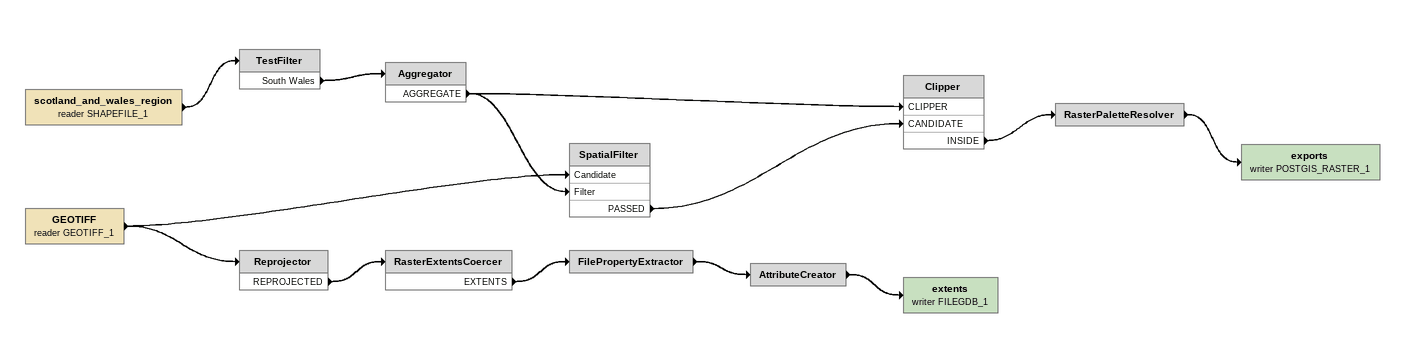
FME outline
scotland_and_wales_region (reader SHAPEFILE_1)
    -> TestFilter
TestFilter
    South Wales -> Aggregator
Aggregator
    AGGREGATE -> SpatialFilter [Filter]
    AGGREGATE -> Clipper [CLIPPER]
GEOTIFF (reader GEOTIFF_1)
    -> Reprojector
    -> SpatialFilter [Candidate]
SpatialFilter
    PASSED -> Clipper [CANDIDATE]
Clipper
    INSIDE -> RasterPaletteResolver
RasterPaletteResolver
    -> exports (writer POSTGIS_RASTER_1)
exports (writer POSTGIS_RASTER_1)
Reprojector
    REPROJECTED -> RasterExtentsCoercer
RasterExtentsCoercer
    EXTENTS -> FilePropertyExtractor
FilePropertyExtractor
    -> AttributeCreator
AttributeCreator
    -> extents (writer FILEGDB_1)
extents (writer FILEGDB_1)
